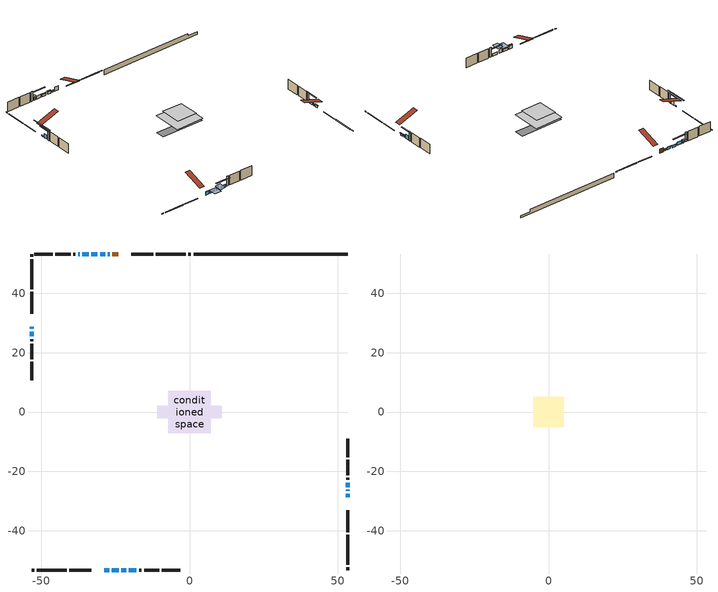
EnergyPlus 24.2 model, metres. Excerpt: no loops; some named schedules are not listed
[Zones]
conditioned space
 floor adiabatic (AdiabaticFloorConstruction): -7.17,-7.17 -7.17,7.17 7.17,7.17 7.17,-7.17 z3.24
 floor foundation (Slab1 construction): -10.79,-2.16 -10.79,2.16 10.79,2.16 10.79,-2.16 z-1.55
 wall outside (RimJoist1 construction): 0.5,53.24 -0.4,53.24 / -53.24,-53.24 -52.35,-53.24 / -53.24,53.24 -53.24,52.35 / 53.24,-53.24 53.24,-52.35 z0.8:1.1
 wall outside (RimJoist2 construction): -1.33,53.24 -11.31,53.24 / -51.42,-53.24 -41.43,-53.24 / -53.24,51.42 -53.24,41.43 / 53.24,-51.42 53.24,-41.43 z0.8:1.1
 wall outside (RimJoist3 construction): -12.24,53.24 -19.59,53.24 / -40.51,-53.24 -33.15,-53.24 / -53.24,40.51 -53.24,33.15 / 53.24,-40.51 53.24,-33.15 z0.8:1.1
 wall outside (AdiabaticWallConstruction 1): -24.05,53.24 -26,53.24 z0.8:2.83
 wall outside (AdiabaticWallConstruction): -26.92,53.24 -27.48,53.24 / -28.41,53.24 -30.09,53.24 / 53.24,-26.54 53.24,-26.28 / -37.04,53.24 -37.5,53.24 z0.8:2.02; 53.24,-28.69 53.24,-27.47 / -31.02,53.24 -33.05,53.24 z0.8:1.72; -28.69,-53.24 -27.06,-53.24 z0.8:2.3; -26.14,-53.24 -23.85,-53.24 z0.8:1.84; -22.92,-53.24 -21.4,-53.24 / 53.24,-25.36 53.24,-23.83 / -53.24,27.05 -53.24,25.53 z0.8:2.78; -53.24,28.69 -53.24,27.98 z0.8:1.36; -33.98,53.24 -36.11,53.24 z0.8:2.4; -20.47,-53.24 -17.93,-53.24 z0.8:2.07
 wall outside (Wall1 construction): -38.43,53.24 -39.16,53.24 / -17,-53.24 -16.26,-53.24 / -53.24,24.6 -53.24,23.86 / 53.24,-22.9 53.24,-22.16 z0.8:5.68
 wall outside (Wall2 construction): -40.09,53.24 -45.22,53.24 / -15.33,-53.24 -10.2,-53.24 / -53.24,22.93 -53.24,17.8 / 53.24,-21.24 53.24,-16.11 z0.8:5.68
 wall outside (Wall3 construction): -46.15,53.24 -52.31,53.24 / -9.27,-53.24 -3.11,-53.24 / -53.24,16.87 -53.24,10.71 / 53.24,-15.18 53.24,-9.01 z0.8:5.68
 wall foundation (FoundationWall1 construction): 1.43,53.24,-1.55 1.43,53.24,0.8 48.06,53.24,0.8 48.06,53.24,-0.32 53.24,53.24,-0.32 53.24,53.24,-1.55
 window (WindowConstruction 9): -26.93,53.24 -27.48,53.24 z0.8:2.02
 window (WindowConstruction 5): 53.24,-28.69 53.24,-27.47 z0.8:1.71
 window (WindowConstruction 6): -28.41,53.24 -30.09,53.24 z0.8:2.02
 window (WindowConstruction 7): -31.02,53.24 -33.05,53.24 z0.8:1.71
 window (WindowConstruction 8): -28.69,-53.24 -27.06,-53.24 z0.8:2.3
 window (WindowConstruction 11): -26.14,-53.24 -23.85,-53.24 z0.8:1.84
 window (WindowConstruction 12): -22.92,-53.24 -21.4,-53.24 z0.8:2.78
 window (WindowConstruction 13): -53.24,28.69 -53.24,27.98 z0.8:1.36
 window (WindowConstruction 10): 53.24,-26.54 53.24,-26.29 z0.8:2.02
 window (WindowConstruction): 53.24,-25.36 53.24,-23.83 z0.8:2.78
 window (WindowConstruction 1): -33.98,53.24 -36.11,53.24 z0.8:2.4
 window (WindowConstruction 2): -37.04,53.24 -37.5,53.24 z0.8:2.02
 window (WindowConstruction 3): -20.47,-53.24 -17.93,-53.24 z0.8:2.07
 window (WindowConstruction 4): -53.24,27.05 -53.24,25.53 z0.8:2.78
 door (Door): -24.05,53.24 -26,53.24 z0.8:2.83
 ceiling adiabatic (AdiabaticFloorConstruction): 7.17,-7.17 7.17,7.17 -7.17,7.17 -7.17,-7.17 z3.24
attic - vented
 floor to conditioned space (Floor1 construction Reversed): -5.07,-5.07 -5.07,5.07 5.07,5.07 5.07,-5.07 z5.68
 roof outside (Roof1 construction): -23.13,53.24,5.68 -23.13,43.37,8.97 -20.52,43.37,8.97 -20.52,53.24,5.68; -29.62,-53.24,5.68 -29.62,-43.37,8.97 -32.22,-43.37,8.97 -32.22,-53.24,5.68; -53.24,29.62,5.68 -43.37,29.62,8.97 -43.37,32.22,8.97 -53.24,32.22,5.68; 53.24,-29.62,5.68 43.37,-29.62,8.97 43.37,-32.22,8.97 53.24,-32.22,5.68
shading: 53.24,-27.27 53.24,-28.89 53.65,-28.89 53.65,-27.27 z1.92; -30.29,53.24 -28.21,53.24 -28.21,53.65 -30.29,53.65 z2.22; -33.25,53.24 -30.82,53.24 -30.82,53.65 -33.25,53.65 z1.92; -26.86,-53.24 -28.89,-53.24 -28.89,-53.65 -26.86,-53.65 z2.5; -23.24,-53.24 -26.75,-53.24 -26.75,-56.9 -23.24,-56.9 z2.45; -20.79,-53.24 -23.53,-53.24 -23.53,-56.9 -20.79,-56.9 z3.39; -53.24,22.89 -53.24,33.78 -53.65,33.78 -53.65,22.89 z6.45; 53.24,-21.23 53.24,-27.96 53.65,-27.96 53.65,-21.23 z5.38; -38.71,53.24 -31.38,53.24 -31.38,53.65 -38.71,53.65 z5; -38.11,53.24 -36.43,53.24 -36.43,54.15 -38.11,54.15 z2.63; -15.33,-53.24 -23.07,-53.24 -23.07,-53.65 -15.33,-53.65 z4.67; -53.24,22.93 -53.24,29.65 -53.65,29.65 -53.65,22.93 z5.38
[Building]
Building 1: Terrain=Suburbs
[Site:Location]
Erieau AUT_ON: Latitude {deg}=42.25; Longitude {deg}=-81.9; Time Zone {hr}=-5; Elevation {m}=178; Keep Site Location Information=Yes
[Site:GroundTemperature:Shallow]
5.2292, 3.30147, 3.1471, 4.0619, 7.73432, 11.3896, 14.5586, 16.5661, 16.7366, 15.1039, 12.0157, 8.47254
[Site:WaterMainsTemperature]
Calculation Method=Schedule; Temperature Schedule=mains temperature schedule
[Material] Roughness=Rough; Thermal Absorptance=0.9
Name | Thickness {m} | Conductivity {W/m-K} | Density {kg/m3} | Specific Heat {J/kg-K} | Solar Absorptance | Visible Absorptance
asphalt or fiberglass shingles | 0.00635 | 0.162714 | 1121.4 | 1465.45 | 0.4 | 0.4
ceiling loosefill ins | 0.254 | 0.0480833 | 16.02 | 1046.75 | 0.7 | 0.7
ceiling stud and cavity | 0.1397 | 0.250273 | 65.682 | 1177.47 | 0.7 | 0.7
concrete 4.0 in. | 0.1016 | 1.803125 | 2242.8 | 837.4 | 0.7 | 0.7
concrete 8.0 in. | 0.2032 | 1.803125 | 2242.8 | 837.4 | 0.7 | 0.7
door material | 0.04445 | 0.053851 | 512.64 | 1214.23 | 0.7 | 0.7
exterior vertical ins | 0.0113414 | 0.029427 | 32.04 | 1214.23 | 0.7 | 0.7
floor covering | 0.0127 | 0.0433444 | 54.468 | 1339.84 | 0.6 | 0.6
floor rigid ins; wall rigid ins | 0.512978 | 0.029427 | 32.04 | 1214.23 | 0.7 | 0.7
floor stud and cavity | 0.1397 | 1.75129 | 37.0049 | 1207.88 | 0.7 | 0.7
furniture material conditioned space 1 | 0.1524 | 0.115458 | 640.8 | 1214.23 | 0.6 | 0.6
gypsum board | 0.0127 | 0.160291 | 801 | 837.4 | 0.6 | 0.6
gypsum board 1 | 0.0127 | 0.160291 | 801 | 837.4 | 0.7 | 0.7
osb sheathing 0.5 in. | 0.0127 | 0.115458 | 512.64 | 1214.23 | 0.7 | 0.7
osb sheathing 0.75 in. | 0.01905 | 0.115458 | 512.64 | 1214.23 | 0.7 | 0.7
osb sheathing 2.0 in. | 0.0508 | 0.115458 | 512.64 | 1214.23 | 0.7 | 0.7
rim joist rigid ins | 0.051816 | 0.029427 | 32.04 | 1214.23 | 0.7 | 0.7
rim joist stud and cavity | 0.0508 | 0.031373 | 125.044 | 1163.47 | 0.6 | 0.6
rim joist stud and cavity 1 | 0.0508 | 0.0451784 | 125.044 | 1163.47 | 0.6 | 0.6
rim joist stud and cavity 2 | 0.0508 | 0.275866 | 125.044 | 1163.47 | 0.6 | 0.6
wall stud and cavity | 0.1397 | 0.120393 | 139.0536 | 1170.24 | 0.7 | 0.7
wall stud and cavity 1 | 0.1397 | 0.0814562 | 139.0536 | 1170.24 | 0.7 | 0.7
wall stud and cavity 2 | 0.1397 | 0.0930111 | 139.0536 | 1170.24 | 0.7 | 0.7
wall stud and cavity 3 | 0.0889 | 0.380278 | 52.3479 | 1209.89 | 0.7 | 0.7
wall stud and cavity 4 | 0.0889 | 0.391764 | 83.0341 | 1211.67 | 0.7 | 0.7
wood siding | 0.0254 | 0.102417 | 544.68 | 1172.36 | 0.4 | 0.4
wood siding 1; wood siding 2; wood siding 3 | 0.0254 | 0.102417 | 544.68 | 1172.36 | 0.7 | 0.7
[WindowMaterial:SimpleGlazingSystem]
Name | U-Factor {W/m2-K} | Solar Heat Gain Coefficient
WindowMaterial | 2.40577 | 0.54
WindowMaterial 1 | 2.308107 | 0.61
WindowMaterial 10 | 2.35523 | 0.55
WindowMaterial 11 | 7.70959 | 0.67
WindowMaterial 2 | 2.396116 | 0.44
WindowMaterial 3 | 2.33877 | 0.57
WindowMaterial 4 | 2.79301 | 0.51
WindowMaterial 5 | 2.32912 | 0.58
WindowMaterial 6 | 2.36943 | 0.53
WindowMaterial 7 | 2.3206 | 0.59
WindowMaterial 8 | 2.76178 | 0.61
WindowMaterial 9 | 2.74134 | 0.56
[Construction]
AdiabaticFloorConstruction: floor stud and cavity, floor rigid ins, osb sheathing 0.75 in., floor covering
AdiabaticWallConstruction: wood siding 2, wall rigid ins, wall stud and cavity 3, gypsum board
AdiabaticWallConstruction 1: wood siding 3, wall rigid ins, wall stud and cavity 3, gypsum board
Door: door material
Floor1 construction Reversed: gypsum board, ceiling stud and cavity, ceiling loosefill ins
FoundationWall1 construction: concrete 8.0 in., gypsum board 1
furniture construction conditioned space 1: furniture material conditioned space 1
PartitionWallConstruction: gypsum board, wall stud and cavity 4, gypsum board
RimJoist1 construction: wood siding 1, osb sheathing 2.0 in., rim joist stud and cavity
RimJoist2 construction: wood siding 1, osb sheathing 2.0 in., rim joist stud and cavity 1
RimJoist3 construction: wood siding 1, rim joist rigid ins, osb sheathing 2.0 in., rim joist stud and cavity 2
Roof1 construction: asphalt or fiberglass shingles
Slab1 construction: concrete 4.0 in.
Wall1 construction: wood siding, osb sheathing 0.5 in., wall stud and cavity, gypsum board
Wall2 construction: wood siding, osb sheathing 0.5 in., wall stud and cavity 1, gypsum board
Wall3 construction: wood siding, osb sheathing 0.5 in., wall stud and cavity 2, gypsum board
WindowConstruction; WindowConstruction 12; WindowConstruction 4: WindowMaterial
WindowConstruction 1: WindowMaterial 1
WindowConstruction 10: WindowMaterial 9
WindowConstruction 11: WindowMaterial 10
WindowConstruction 13: WindowMaterial 11
WindowConstruction 2: WindowMaterial 2
WindowConstruction 3: WindowMaterial 3
WindowConstruction 5: WindowMaterial 4
WindowConstruction 6: WindowMaterial 5
WindowConstruction 7: WindowMaterial 6
WindowConstruction 8: WindowMaterial 7
WindowConstruction 9: WindowMaterial 8
[Zone] Multiplier=1; Part of Total Floor Area=Yes
Name | Volume {m3}
attic - vented | 54.8856
conditioned space | 721.7
[Space]
Name | Zone | Volume {m3}
attic - vented 1 | attic - vented | 54.8856
conditioned space 1 | conditioned space | 721.7
[ZoneInfiltration:EffectiveLeakageArea]
infil attic - vented 1: Zone or Space=attic - vented 1; Schedule=Always On Discrete; Effective Air Leakage Area {cm2}=4931.52; Stack Coefficient=0.00022884; Wind Coefficient=1.02208e-05
[ZoneMixing]
whole house fan mix: Zone or Space=attic - vented; Schedule=Always On Continuous; Design Flow Rate Calculation Method=Flow/Zone; Design Flow Rate {m3/s}=0; Source Zone or Space=conditioned space
[SurfaceProperty:ExposedFoundationPerimeter]
Slab1: Exposed Perimeter Calculation Method=TotalExposedPerimeter; Total Exposed Perimeter {m}=51.815
[InternalMass] Zone or ZoneList=conditioned space; Space or SpaceList=conditioned space 1
Name | Construction | Surface Area {m2}
furniture mass conditioned space 1 | furniture construction conditioned space 1 | 119.56
partition wall mass | PartitionWallConstruction | 298.9
[Lights]
interior lighting: Zone or ZoneList or Space or SpaceList=conditioned space 1; Schedule=interior lighting schedule; Design Level Calculation Method=LightingLevel; Lighting Level {W}=343.2; Return Air Fraction=0; Fraction Radiant=0.6; Fraction Visible=0.2; Fraction Replaceable=1
[People]
occupants: Zone or ZoneList or Space or SpaceList=conditioned space 1; Number of People Schedule=occupants schedule; Number of People Calculation Method=People; Number of People=3; Fraction Radiant=0.314171; Sensible Heat Fraction=0.56303; Activity Level Schedule=occupants activity schedule; Carbon Dioxide Generation Rate {m3/s-W}=0; Enable ASHRAE 55 Comfort Warnings=No; Mean Radiant Temperature Calculation Type=EnclosureAveraged
[ElectricEquipment] Zone or ZoneList or Space or SpaceList=conditioned space 1; Design Level Calculation Method=EquipmentLevel
Name | Schedule | Design Level {W} | Fraction Latent | Fraction Radiant | Fraction Lost
clothes dryer | clothes dryer schedule | 140.772 | 0.015 | 0.081 | 0.85
clothes washer | clothes washer schedule | 32.1985 | 0.03 | 0.162 | 0.7
cooking range | cooking range schedule | 215.147 | 0.08 | 0.432 | 0.2
dishwasher | dishwasher schedule | 66.8632 | 0.3 | 0.18 | 0.4
fridge | fridge schedule | 72.9452 | 0 | 0.6 | 0
mech vent bath fan 0 | mech vent bath fan 0 schedule | 50.2 | 0 | 0 | 1
mech vent house fan | mech vent house fan schedule | 0 | 0 | 0 | 1
mech vent house fan cfis | mech vent house fan cfis schedule | 0 | 0 | 0 | 0
mech vent range fan 0 | mech vent range fan 0 schedule | 57 | 0 | 0 | 1
misc plug loads | misc plug loads schedule | 494.7 | 0.045 | 0.513 | 0.1
whole house fan | Always On Discrete | 0 | 0 | 0 | 1
[OtherEquipment] Zone or ZoneList or Space or SpaceList=conditioned space 1; Design Level Calculation Method=EquipmentLevel
Name | Fuel Type | Schedule | Design Level {W} | Fraction Latent | Fraction Radiant | Fraction Lost
clothes dryer 1 | Electricity | clothes dryer schedule | 0 | 0.015 | 0.081 | 0.85
cooking range 1 | Electricity | cooking range schedule | 0 | 0.08 | 0.432 | 0.2
general water use latent | None | general water use schedule | 62.594 | 1 | 0 | 0
general water use sensible | None | general water use schedule | -61.6891 | 0 | 0.6 | 0
mech vent house fan latent load | None | Always On Discrete | 0 | 1 | 0 | 0
mech vent house fan sensible load | None | Always On Discrete | 0 | 0 | 0 | 0
water heater energy adjustment1 | NaturalGas | Always On Discrete | 0.01 | 0 | 0 | 1
[ZoneInfiltration:DesignFlowRate] Zone or ZoneList or Space or SpaceList=conditioned space 1; Schedule=Always On Discrete; Design Flow Rate Calculation Method=Flow/Zone; Design Flow Rate {m3/s}=0
infil flow; natural vent flow; whole house fan flow
[Foundation:Kiva]
Foundation Kiva 1: Initial Indoor Air Temperature {C}=18; Wall Height Above Grade {m}=0.800009; Wall Depth Below Slab {m}=0.2032; Custom Block Material Name 1=exterior vertical ins; Custom Block Depth 1 {m}=2.350008; Custom Block X Position 1 {m}=0.2159; Custom Block Z Position 1 {m}=0
[Foundation:Kiva:Settings]
Soil Conductivity {W/m-K}=0.849921; Soil Density {kg/m3}=1842.3; Soil Specific Heat {J/kg-K}=418.7; Ground Solar Absorptivity=0.9; Ground Thermal Absorptivity=0.9; Ground Surface Roughness {m}=0.03; Far-Field Width {m}=40; Deep-Ground Boundary Condition=ZeroFlux; Deep-Ground Depth {m}=40; Minimum Cell Dimension {m}=0.2; Maximum Cell Growth Coefficient=3; Simulation Timestep=Timestep
[Exterior:Lights]
exterior lighting: Schedule=exterior lighting schedule; Design Level {W}=75.6
[Schedule:Constant]
Name | Hourly Value
Always On Continuous; mech vent house fan schedule; mech vent house fan cfis schedule; Always On Discrete | 1
occupants activity schedule | 117.228
fridge schedule | 0
[Schedule:Week:Daily]
interior lighting schedule Week Rule - Jan1-Jan27: interior lighting schedule day, interior lighting schedule day, interior lighting schedule day, interior lighting schedule day, interior lighting schedule day, interior lighting schedule day, interior lighting schedule day, interior lighting schedule default day, interior lighting schedule default day, interior lighting schedule default day, interior lighting schedule default day, interior lighting schedule default day
interior lighting schedule Week Rule - Jan28-Feb3: interior lighting schedule day, interior lighting schedule day, interior lighting schedule day, interior lighting schedule day, interior lighting schedule day 1, interior lighting schedule day 1, interior lighting schedule day 1, interior lighting schedule default day, interior lighting schedule default day, interior lighting schedule default day, interior lighting schedule default day, interior lighting schedule default day
interior lighting schedule Week Rule - Feb4-Feb24: interior lighting schedule day 1, interior lighting schedule day 1, interior lighting schedule day 1, interior lighting schedule day 1, interior lighting schedule day 1, interior lighting schedule day 1, interior lighting schedule day 1, interior lighting schedule default day, interior lighting schedule default day, interior lighting schedule default day, interior lighting schedule default day, interior lighting schedule default day
interior lighting schedule Week Rule - Feb25-Mar3: interior lighting schedule day 1, interior lighting schedule day 1, interior lighting schedule day 1, interior lighting schedule day 1, interior lighting schedule day 2, interior lighting schedule day 2, interior lighting schedule day 2, interior lighting schedule default day, interior lighting schedule default day, interior lighting schedule default day, interior lighting schedule default day, interior lighting schedule default day
interior lighting schedule Week Rule - Mar4-Mar31: interior lighting schedule day 2, interior lighting schedule day 2, interior lighting schedule day 2, interior lighting schedule day 2, interior lighting schedule day 2, interior lighting schedule day 2, interior lighting schedule day 2, interior lighting schedule default day, interior lighting schedule default day, interior lighting schedule default day, interior lighting schedule default day, interior lighting schedule default day
interior lighting schedule Week Rule - Apr1-Apr28: interior lighting schedule day 3, interior lighting schedule day 3, interior lighting schedule day 3, interior lighting schedule day 3, interior lighting schedule day 3, interior lighting schedule day 3, interior lighting schedule day 3, interior lighting schedule default day, interior lighting schedule default day, interior lighting schedule default day, interior lighting schedule default day, interior lighting schedule default day
interior lighting schedule Week Rule - Apr29-May5: interior lighting schedule day 3, interior lighting schedule day 3, interior lighting schedule day 4, interior lighting schedule day 4, interior lighting schedule day 4, interior lighting schedule day 4, interior lighting schedule day 4, interior lighting schedule default day, interior lighting schedule default day, interior lighting schedule default day, interior lighting schedule default day, interior lighting schedule default day
interior lighting schedule Week Rule - May6-May26: interior lighting schedule day 4, interior lighting schedule day 4, interior lighting schedule day 4, interior lighting schedule day 4, interior lighting schedule day 4, interior lighting schedule day 4, interior lighting schedule day 4, interior lighting schedule default day, interior lighting schedule default day, interior lighting schedule default day, interior lighting schedule default day, interior lighting schedule default day
interior lighting schedule Week Rule - May27-Jun2: interior lighting schedule day 4, interior lighting schedule day 4, interior lighting schedule day 4, interior lighting schedule day 4, interior lighting schedule day 4, interior lighting schedule day 5, interior lighting schedule day 5, interior lighting schedule default day, interior lighting schedule default day, interior lighting schedule default day, interior lighting schedule default day, interior lighting schedule default day
interior lighting schedule Week Rule - Jun3-Jun30: interior lighting schedule day 5, interior lighting schedule day 5, interior lighting schedule day 5, interior lighting schedule day 5, interior lighting schedule day 5, interior lighting schedule day 5, interior lighting schedule day 5, interior lighting schedule default day, interior lighting schedule default day, interior lighting schedule default day, interior lighting schedule default day, interior lighting schedule default day
interior lighting schedule Week Rule - Jul1-Jul28: interior lighting schedule day 6, interior lighting schedule day 6, interior lighting schedule day 6, interior lighting schedule day 6, interior lighting schedule day 6, interior lighting schedule day 6, interior lighting schedule day 6, interior lighting schedule default day, interior lighting schedule default day, interior lighting schedule default day, interior lighting schedule default day, interior lighting schedule default day
interior lighting schedule Week Rule - Jul29-Aug4: interior lighting schedule day 6, interior lighting schedule day 6, interior lighting schedule day 6, interior lighting schedule day 7, interior lighting schedule day 7, interior lighting schedule day 7, interior lighting schedule day 7, interior lighting schedule default day, interior lighting schedule default day, interior lighting schedule default day, interior lighting schedule default day, interior lighting schedule default day
interior lighting schedule Week Rule - Aug5-Aug25: interior lighting schedule day 7, interior lighting schedule day 7, interior lighting schedule day 7, interior lighting schedule day 7, interior lighting schedule day 7, interior lighting schedule day 7, interior lighting schedule day 7, interior lighting schedule default day, interior lighting schedule default day, interior lighting schedule default day, interior lighting schedule default day, interior lighting schedule default day
interior lighting schedule Week Rule - Aug26-Sep1: interior lighting schedule day 7, interior lighting schedule day 7, interior lighting schedule day 7, interior lighting schedule day 7, interior lighting schedule day 7, interior lighting schedule day 7, interior lighting schedule day 8, interior lighting schedule default day, interior lighting schedule default day, interior lighting schedule default day, interior lighting schedule default day, interior lighting schedule default day
interior lighting schedule Week Rule - Sep2-Sep29: interior lighting schedule day 8, interior lighting schedule day 8, interior lighting schedule day 8, interior lighting schedule day 8, interior lighting schedule day 8, interior lighting schedule day 8, interior lighting schedule day 8, interior lighting schedule default day, interior lighting schedule default day, interior lighting schedule default day, interior lighting schedule default day, interior lighting schedule default day
interior lighting schedule Week Rule - Sep30-Oct6: interior lighting schedule day 8, interior lighting schedule day 9, interior lighting schedule day 9, interior lighting schedule day 9, interior lighting schedule day 9, interior lighting schedule day 9, interior lighting schedule day 9, interior lighting schedule default day, interior lighting schedule default day, interior lighting schedule default day, interior lighting schedule default day, interior lighting schedule default day
interior lighting schedule Week Rule - Oct7-Oct27: interior lighting schedule day 9, interior lighting schedule day 9, interior lighting schedule day 9, interior lighting schedule day 9, interior lighting schedule day 9, interior lighting schedule day 9, interior lighting schedule day 9, interior lighting schedule default day, interior lighting schedule default day, interior lighting schedule default day, interior lighting schedule default day, interior lighting schedule default day
interior lighting schedule Week Rule - Oct28-Nov3: interior lighting schedule day 9, interior lighting schedule day 9, interior lighting schedule day 9, interior lighting schedule day 9, interior lighting schedule day 10, interior lighting schedule day 10, interior lighting schedule day 10, interior lighting schedule default day, interior lighting schedule default day, interior lighting schedule default day, interior lighting schedule default day, interior lighting schedule default day
interior lighting schedule Week Rule - Nov4-Nov24: interior lighting schedule day 10, interior lighting schedule day 10, interior lighting schedule day 10, interior lighting schedule day 10, interior lighting schedule day 10, interior lighting schedule day 10, interior lighting schedule day 10, interior lighting schedule default day, interior lighting schedule default day, interior lighting schedule default day, interior lighting schedule default day, interior lighting schedule default day
interior lighting schedule Week Rule - Nov25-Dec1: interior lighting schedule day 10, interior lighting schedule day 10, interior lighting schedule day 10, interior lighting schedule day 10, interior lighting schedule day 10, interior lighting schedule day 10, interior lighting schedule day 11, interior lighting schedule default day, interior lighting schedule default day, interior lighting schedule default day, interior lighting schedule default day, interior lighting schedule default day
interior lighting schedule Week Rule - Dec2-Dec31: interior lighting schedule day 11, interior lighting schedule day 11, interior lighting schedule day 11, interior lighting schedule day 11, interior lighting schedule day 11, interior lighting schedule day 11, interior lighting schedule day 11, interior lighting schedule default day, interior lighting schedule default day, interior lighting schedule default day, interior lighting schedule default day, interior lighting schedule default day
occupants schedule Week Rule - Jan1-Dec31: occupants schedule day, occupants schedule day, occupants schedule day, occupants schedule day, occupants schedule day, occupants schedule day, occupants schedule day, occupants schedule default day, occupants schedule default day, occupants schedule default day, occupants schedule default day, occupants schedule default day
clothes dryer schedule Week Rule - Jan1-Dec31: clothes dryer schedule day, clothes dryer schedule day, clothes dryer schedule day, clothes dryer schedule day, clothes dryer schedule day, clothes dryer schedule day, clothes dryer schedule day, clothes dryer schedule default day, clothes dryer schedule default day, clothes dryer schedule default day, clothes dryer schedule default day, clothes dryer schedule default day
clothes washer schedule Week Rule - Jan1-Dec31: clothes washer schedule day, clothes washer schedule day, clothes washer schedule day, clothes washer schedule day, clothes washer schedule day, clothes washer schedule day, clothes washer schedule day, clothes washer schedule default day, clothes washer schedule default day, clothes washer schedule default day, clothes washer schedule default day, clothes washer schedule default day
cooking range schedule Week Rule - Jan1-Dec31: cooking range schedule day, cooking range schedule day, cooking range schedule day, cooking range schedule day, cooking range schedule day, cooking range schedule day, cooking range schedule day, cooking range schedule default day, cooking range schedule default day, cooking range schedule default day, cooking range schedule default day, cooking range schedule default day
dishwasher schedule Week Rule - Jan1-Dec31: dishwasher schedule day, dishwasher schedule day, dishwasher schedule day, dishwasher schedule day, dishwasher schedule day, dishwasher schedule day, dishwasher schedule day, dishwasher schedule default day, dishwasher schedule default day, dishwasher schedule default day, dishwasher schedule default day, dishwasher schedule default day
mech vent bath fan 0 schedule Week Rule - Jan1-Dec31: mech vent bath fan 0 schedule day, mech vent bath fan 0 schedule day, mech vent bath fan 0 schedule day, mech vent bath fan 0 schedule day, mech vent bath fan 0 schedule day, mech vent bath fan 0 schedule day, mech vent bath fan 0 schedule day, mech vent bath fan 0 schedule default day, mech vent bath fan 0 schedule default day, mech vent bath fan 0 schedule default day, mech vent bath fan 0 schedule default day, mech vent bath fan 0 schedule default day
mech vent range fan 0 schedule Week Rule - Jan1-Dec31: mech vent range fan 0 schedule day, mech vent range fan 0 schedule day, mech vent range fan 0 schedule day, mech vent range fan 0 schedule day, mech vent range fan 0 schedule day, mech vent range fan 0 schedule day, mech vent range fan 0 schedule day, mech vent range fan 0 schedule default day, mech vent range fan 0 schedule default day, mech vent range fan 0 schedule default day, mech vent range fan 0 schedule default day, mech vent range fan 0 schedule default day
misc plug loads schedule Week Rule - Jan1-Dec31: misc plug loads schedule day, misc plug loads schedule day, misc plug loads schedule day, misc plug loads schedule day, misc plug loads schedule day, misc plug loads schedule day, misc plug loads schedule day, misc plug loads schedule default day, misc plug loads schedule default day, misc plug loads schedule default day, misc plug loads schedule default day, misc plug loads schedule default day
general water use schedule Week Rule - Jan1-Dec31: general water use schedule day, general water use schedule day, general water use schedule day, general water use schedule day, general water use schedule day, general water use schedule day, general water use schedule day, general water use schedule default day, general water use schedule default day, general water use schedule default day, general water use schedule default day, general water use schedule default day
exterior lighting schedule Week Rule - Jan1-Jan27: exterior lighting schedule day, exterior lighting schedule day, exterior lighting schedule day, exterior lighting schedule day, exterior lighting schedule day, exterior lighting schedule day, exterior lighting schedule day, exterior lighting schedule default day, exterior lighting schedule default day, exterior lighting schedule default day, exterior lighting schedule default day, exterior lighting schedule default day
exterior lighting schedule Week Rule - Jan28-Feb3: exterior lighting schedule day, exterior lighting schedule day, exterior lighting schedule day, exterior lighting schedule day, exterior lighting schedule day 1, exterior lighting schedule day 1, exterior lighting schedule day 1, exterior lighting schedule default day, exterior lighting schedule default day, exterior lighting schedule default day, exterior lighting schedule default day, exterior lighting schedule default day
exterior lighting schedule Week Rule - Feb4-Feb24: exterior lighting schedule day 1, exterior lighting schedule day 1, exterior lighting schedule day 1, exterior lighting schedule day 1, exterior lighting schedule day 1, exterior lighting schedule day 1, exterior lighting schedule day 1, exterior lighting schedule default day, exterior lighting schedule default day, exterior lighting schedule default day, exterior lighting schedule default day, exterior lighting schedule default day
exterior lighting schedule Week Rule - Feb25-Mar3: exterior lighting schedule day 1, exterior lighting schedule day 1, exterior lighting schedule day 1, exterior lighting schedule day 1, exterior lighting schedule day 2, exterior lighting schedule day 2, exterior lighting schedule day 2, exterior lighting schedule default day, exterior lighting schedule default day, exterior lighting schedule default day, exterior lighting schedule default day, exterior lighting schedule default day
exterior lighting schedule Week Rule - Mar4-Mar31: exterior lighting schedule day 2, exterior lighting schedule day 2, exterior lighting schedule day 2, exterior lighting schedule day 2, exterior lighting schedule day 2, exterior lighting schedule day 2, exterior lighting schedule day 2, exterior lighting schedule default day, exterior lighting schedule default day, exterior lighting schedule default day, exterior lighting schedule default day, exterior lighting schedule default day
exterior lighting schedule Week Rule - Apr1-Apr28: exterior lighting schedule day 3, exterior lighting schedule day 3, exterior lighting schedule day 3, exterior lighting schedule day 3, exterior lighting schedule day 3, exterior lighting schedule day 3, exterior lighting schedule day 3, exterior lighting schedule default day, exterior lighting schedule default day, exterior lighting schedule default day, exterior lighting schedule default day, exterior lighting schedule default day
exterior lighting schedule Week Rule - Apr29-May5: exterior lighting schedule day 3, exterior lighting schedule day 3, exterior lighting schedule day 4, exterior lighting schedule day 4, exterior lighting schedule day 4, exterior lighting schedule day 4, exterior lighting schedule day 4, exterior lighting schedule default day, exterior lighting schedule default day, exterior lighting schedule default day, exterior lighting schedule default day, exterior lighting schedule default day
exterior lighting schedule Week Rule - May6-May26: exterior lighting schedule day 4, exterior lighting schedule day 4, exterior lighting schedule day 4, exterior lighting schedule day 4, exterior lighting schedule day 4, exterior lighting schedule day 4, exterior lighting schedule day 4, exterior lighting schedule default day, exterior lighting schedule default day, exterior lighting schedule default day, exterior lighting schedule default day, exterior lighting schedule default day
exterior lighting schedule Week Rule - May27-Jun2: exterior lighting schedule day 4, exterior lighting schedule day 4, exterior lighting schedule day 4, exterior lighting schedule day 4, exterior lighting schedule day 4, exterior lighting schedule day 5, exterior lighting schedule day 5, exterior lighting schedule default day, exterior lighting schedule default day, exterior lighting schedule default day, exterior lighting schedule default day, exterior lighting schedule default day
exterior lighting schedule Week Rule - Jun3-Jun30: exterior lighting schedule day 5, exterior lighting schedule day 5, exterior lighting schedule day 5, exterior lighting schedule day 5, exterior lighting schedule day 5, exterior lighting schedule day 5, exterior lighting schedule day 5, exterior lighting schedule default day, exterior lighting schedule default day, exterior lighting schedule default day, exterior lighting schedule default day, exterior lighting schedule default day
exterior lighting schedule Week Rule - Jul1-Jul28: exterior lighting schedule day 6, exterior lighting schedule day 6, exterior lighting schedule day 6, exterior lighting schedule day 6, exterior lighting schedule day 6, exterior lighting schedule day 6, exterior lighting schedule day 6, exterior lighting schedule default day, exterior lighting schedule default day, exterior lighting schedule default day, exterior lighting schedule default day, exterior lighting schedule default day
exterior lighting schedule Week Rule - Jul29-Aug4: exterior lighting schedule day 6, exterior lighting schedule day 6, exterior lighting schedule day 6, exterior lighting schedule day 7, exterior lighting schedule day 7, exterior lighting schedule day 7, exterior lighting schedule day 7, exterior lighting schedule default day, exterior lighting schedule default day, exterior lighting schedule default day, exterior lighting schedule default day, exterior lighting schedule default day
exterior lighting schedule Week Rule - Aug5-Aug25: exterior lighting schedule day 7, exterior lighting schedule day 7, exterior lighting schedule day 7, exterior lighting schedule day 7, exterior lighting schedule day 7, exterior lighting schedule day 7, exterior lighting schedule day 7, exterior lighting schedule default day, exterior lighting schedule default day, exterior lighting schedule default day, exterior lighting schedule default day, exterior lighting schedule default day
exterior lighting schedule Week Rule - Aug26-Sep1: exterior lighting schedule day 7, exterior lighting schedule day 7, exterior lighting schedule day 7, exterior lighting schedule day 7, exterior lighting schedule day 7, exterior lighting schedule day 7, exterior lighting schedule day 8, exterior lighting schedule default day, exterior lighting schedule default day, exterior lighting schedule default day, exterior lighting schedule default day, exterior lighting schedule default day
exterior lighting schedule Week Rule - Sep2-Sep29: exterior lighting schedule day 8, exterior lighting schedule day 8, exterior lighting schedule day 8, exterior lighting schedule day 8, exterior lighting schedule day 8, exterior lighting schedule day 8, exterior lighting schedule day 8, exterior lighting schedule default day, exterior lighting schedule default day, exterior lighting schedule default day, exterior lighting schedule default day, exterior lighting schedule default day
[Schedule:Year]
interior lighting schedule: interior lighting schedule Week Rule - Jan1-Jan27, 1, 1, 1, 27, interior lighting schedule Week Rule - Jan28-Feb3, 1, 28, 2, 3, interior lighting schedule Week Rule - Feb4-Feb24, 2, 4, 2, 24, interior lighting schedule Week Rule - Feb25-Mar3, 2, 25, 3, 3, interior lighting schedule Week Rule - Mar4-Mar31, 3, 4, 3, 31, interior lighting schedule Week Rule - Apr1-Apr28, 4, 1, 4, 28, interior lighting schedule Week Rule - Apr29-May5, 4, 29, 5, 5, interior lighting schedule Week Rule - May6-May26, 5, 6, 5, 26, interior lighting schedule Week Rule - May27-Jun2, 5, 27, 6, 2, interior lighting schedule Week Rule - Jun3-Jun30, 6, 3, 6, 30, interior lighting schedule Week Rule - Jul1-Jul28, 7, 1, 7, 28, interior lighting schedule Week Rule - Jul29-Aug4, 7, 29, 8, 4, interior lighting schedule Week Rule - Aug5-Aug25, 8, 5, 8, 25, interior lighting schedule Week Rule - Aug26-Sep1, 8, 26, 9, 1, interior lighting schedule Week Rule - Sep2-Sep29, 9, 2, 9, 29, interior lighting schedule Week Rule - Sep30-Oct6, 9, 30, 10, 6, interior lighting schedule Week Rule - Oct7-Oct27, 10, 7, 10, 27, interior lighting schedule Week Rule - Oct28-Nov3, 10, 28, 11, 3, interior lighting schedule Week Rule - Nov4-Nov24, 11, 4, 11, 24, interior lighting schedule Week Rule - Nov25-Dec1, 11, 25, 12, 1, interior lighting schedule Week Rule - Dec2-Dec31, 12, 2, 12, 31
occupants schedule: occupants schedule Week Rule - Jan1-Dec31, 1, 1, 12, 31
clothes dryer schedule: clothes dryer schedule Week Rule - Jan1-Dec31, 1, 1, 12, 31
clothes washer schedule: clothes washer schedule Week Rule - Jan1-Dec31, 1, 1, 12, 31
cooking range schedule: cooking range schedule Week Rule - Jan1-Dec31, 1, 1, 12, 31
dishwasher schedule: dishwasher schedule Week Rule - Jan1-Dec31, 1, 1, 12, 31
mech vent bath fan 0 schedule: mech vent bath fan 0 schedule Week Rule - Jan1-Dec31, 1, 1, 12, 31
mech vent range fan 0 schedule: mech vent range fan 0 schedule Week Rule - Jan1-Dec31, 1, 1, 12, 31
misc plug loads schedule: misc plug loads schedule Week Rule - Jan1-Dec31, 1, 1, 12, 31
general water use schedule: general water use schedule Week Rule - Jan1-Dec31, 1, 1, 12, 31
exterior lighting schedule: exterior lighting schedule Week Rule - Jan1-Jan27, 1, 1, 1, 27, exterior lighting schedule Week Rule - Jan28-Feb3, 1, 28, 2, 3, exterior lighting schedule Week Rule - Feb4-Feb24, 2, 4, 2, 24, exterior lighting schedule Week Rule - Feb25-Mar3, 2, 25, 3, 3, exterior lighting schedule Week Rule - Mar4-Mar31, 3, 4, 3, 31, exterior lighting schedule Week Rule - Apr1-Apr28, 4, 1, 4, 28, exterior lighting schedule Week Rule - Apr29-May5, 4, 29, 5, 5, exterior lighting schedule Week Rule - May6-May26, 5, 6, 5, 26, exterior lighting schedule Week Rule - May27-Jun2, 5, 27, 6, 2, exterior lighting schedule Week Rule - Jun3-Jun30, 6, 3, 6, 30, exterior lighting schedule Week Rule - Jul1-Jul28, 7, 1, 7, 28, exterior lighting schedule Week Rule - Jul29-Aug4, 7, 29, 8, 4, exterior lighting schedule Week Rule - Aug5-Aug25, 8, 5, 8, 25, exterior lighting schedule Week Rule - Aug26-Sep1, 8, 26, 9, 1, exterior lighting schedule Week Rule - Sep2-Sep29, 9, 2, 9, 29, exterior lighting schedule Week Rule - Sep30-Oct6, 9, 30, 10, 6, exterior lighting schedule Week Rule - Oct7-Oct27, 10, 7, 10, 27, exterior lighting schedule Week Rule - Oct28-Nov3, 10, 28, 11, 3, exterior lighting schedule Week Rule - Nov4-Nov24, 11, 4, 11, 24, exterior lighting schedule Week Rule - Nov25-Dec1, 11, 25, 12, 1, exterior lighting schedule Week Rule - Dec2-Dec31, 12, 2, 12, 31
[Schedule:Compact]
mains temperature schedule: Through: 01/01, For: AllDays, Until: 24:00, 8.89333, Through: 01/02, For: AllDays, Until: 24:00, 8.82722, Through: 01/03, For: AllDays, Until: 24:00, 8.76167, Through: 01/04, For: AllDays, Until: 24:00, 8.69778, Through: 01/05, For: AllDays, Until: 24:00, 8.635, Through: 01/06, For: AllDays, Until: 24:00, 8.57333, Through: 01/07, For: AllDays, Until: 24:00, 8.51333, Through: 01/08, For: AllDays, Until: 24:00, 8.455, Through: 01/09, For: AllDays, Until: 24:00, 8.39778, Through: 01/10, For: AllDays, Until: 24:00, 8.34167, Through: 01/11, For: AllDays, Until: 24:00, 8.28722, Through: 01/12, For: AllDays, Until: 24:00, 8.23444, Through: 01/13, For: AllDays, Until: 24:00, 8.18278, Through: 01/14, For: AllDays, Until: 24:00, 8.13222, Through: 01/15, For: AllDays, Until: 24:00, 8.08389, Through: 01/16, For: AllDays, Until: 24:00, 8.03667, Through: 01/17, For: AllDays, Until: 24:00, 7.99111, Through: 01/18, For: AllDays, Until: 24:00, 7.94667, Through: 01/19, For: AllDays, Until: 24:00, 7.90389, Through: 01/20, For: AllDays, Until: 24:00, 7.86278, Through: 01/21, For: AllDays, Until: 24:00, 7.82333, Through: 01/22, For: AllDays, Until: 24:00, 7.78556, Through: 01/23, For: AllDays, Until: 24:00, 7.74889, Through: 01/24, For: AllDays, Until: 24:00, 7.71444, Through: 01/25, For: AllDays, Until: 24:00, 7.68111, Through: 01/26, For: AllDays, Until: 24:00, 7.64944, Through: 01/27, For: AllDays, Until: 24:00, 7.61944, Through: 01/28, For: AllDays, Until: 24:00, 7.59111, Through: 01/29, For: AllDays, Until: 24:00, 7.56444, Through: 01/30, For: AllDays, Until: 24:00, 7.53944, Through: 01/31, For: AllDays, Until: 24:00, 7.51611, Through: 02/01, For: AllDays, Until: 24:00, 7.49444, Through: 02/02, For: AllDays, Until: 24:00, 7.47389, Through: 02/03, For: AllDays, Until: 24:00, 7.45556, Through: 02/04, For: AllDays, Until: 24:00, 7.43889, Through: 02/05, For: AllDays, Until: 24:00, 7.42389, Through: 02/06, For: AllDays, Until: 24:00, 7.41056, Through: 02/07, For: AllDays, Until: 24:00, 7.39889, Through: 02/08, For: AllDays, Until: 24:00, 7.38833, Through: 02/09, For: AllDays, Until: 24:00, 7.38, Through: 02/10, For: AllDays, Until: 24:00, 7.37389, Through: 02/11, For: AllDays, Until: 24:00, 7.36889, Through: 02/12, For: AllDays, Until: 24:00, 7.36556, Through: 02/13, For: AllDays, Until: 24:00, 7.36389, Through: 02/14, For: AllDays, Until: 24:00, 7.36389, Through: 02/15, For: AllDays, Until: 24:00, 7.36611, Through: 02/16, For: AllDays, Until: 24:00, 7.36944, Through: 02/17, For: AllDays, Until: 24:00, 7.375, Through: 02/18, For: AllDays, Until: 24:00, 7.38167, Through: 02/19, For: AllDays, Until: 24:00, 7.39056, Through: 02/20, For: AllDays, Until: 24:00, 7.40056, Through: 02/21, For: AllDays, Until: 24:00, 7.41278, Through: 02/22, For: AllDays, Until: 24:00, 7.42667, Through: 02/23, For: AllDays, Until: 24:00, 7.44222, Through: 02/24, For: AllDays, Until: 24:00, 7.45889, Through: 02/25, For: AllDays, Until: 24:00, 7.47778, Through: 02/26, For: AllDays, Until: 24:00, 7.49833, Through: 02/27, For: AllDays, Until: 24:00, 7.52056, Through: 02/28, For: AllDays, Until: 24:00, 7.54444, Through: 03/01, For: AllDays, Until: 24:00, 7.56944, Through: 03/02, For: AllDays, Until: 24:00, 7.59667, Through: 03/03, For: AllDays, Until: 24:00, 7.62556, Through: 03/04, For: AllDays, Until: 24:00, 7.65556, Through: 03/05, For: AllDays, Until: 24:00, 7.68778, Through: 03/06, For: AllDays, Until: 24:00, 7.72111, Through: 03/07, For: AllDays, Until: 24:00, 7.75611, Through: 03/08, For: AllDays, Until: 24:00, 7.79278, Through: 03/09, For: AllDays, Until: 24:00, 7.83111, Through: 03/10, For: AllDays, Until: 24:00, 7.87111, Through: 03/11, For: AllDays, Until: 24:00, 7.91222, Through: 03/12, For: AllDays, Until: 24:00, 7.95556, Through: 03/13, For: AllDays, Until: 24:00, 8, Through: 03/14, For: AllDays, Until: 24:00, 8.04556, Through: 03/15, For: AllDays, Until: 24:00, 8.09333, Through: 03/16, For: AllDays, Until: 24:00, 8.14222, Through: 03/17, For: AllDays, Until: 24:00, 8.19278, Through: 03/18, For: AllDays, Until: 24:00, 8.24444, Through: 03/19, For: AllDays, Until: 24:00, 8.29778, Through: 03/20, For: AllDays, Until: 24:00, 8.35278, Through: 03/21, For: AllDays, Until: 24:00, 8.40889, Through: 03/22, For: AllDays, Until: 24:00, 8.46611, Through: 03/23, For: AllDays, Until: 24:00, 8.52556, Through: 03/24, For: AllDays, Until: 24:00, 8.58556, Through: 03/25, For: AllDays, Until: 24:00, 8.64722, Through: 03/26, For: AllDays, Until: 24:00, 8.71, Through: 03/27, For: AllDays, Until: 24:00, 8.77444, Through: 03/28, For: AllDays, Until: 24:00, 8.84, Through: 03/29, For: AllDays, Until: 24:00, 8.90667, Through: 03/30, For: AllDays, Until: 24:00, 8.975, Through: 03/31, For: AllDays, Until: 24:00, 9.04389, Through: 04/01, For: AllDays, Until: 24:00, 9.11444, Through: 04/02, For: AllDays, Until: 24:00, 9.18611, Through: 04/03, For: AllDays, Until: 24:00, 9.25889, Through: 04/04, For: AllDays, Until: 24:00, 9.33278, Through: 04/05, For: AllDays, Until: 24:00, 9.40833, Through: 04/06, For: AllDays, Until: 24:00, 9.48444, Through: 04/07, For: AllDays, Until: 24:00, 9.56167, Through: 04/08, For: AllDays, Until: 24:00, 9.64, Through: 04/09, For: AllDays, Until: 24:00, 9.71889, Through: 04/10, For: AllDays, Until: 24:00, 9.79944, Through: 04/11, For: AllDays, Until: 24:00, 9.88056, Through: 04/12, For: AllDays, Until: 24:00, 9.96333, Through: 04/13, For: AllDays, Until: 24:00, 10.0461, Through: 04/14, For: AllDays, Until: 24:00, 10.1306, Through: 04/15, For: AllDays, Until: 24:00, 10.2156, Through: 04/16, For: AllDays, Until: 24:00, 10.3011, Through: 04/17, For: AllDays, Until: 24:00, 10.3878, Through: 04/18, For: AllDays, Until: 24:00, 10.4756, Through: 04/19, For: AllDays, Until: 24:00, 10.5639, Through: 04/20, For: AllDays, Until: 24:00, 10.6528, Through: 04/21, For: AllDays, Until: 24:00, 10.7422, Through: 04/22, For: AllDays, Until: 24:00, 10.8328, Through: 04/23, For: AllDays, Until: 24:00, 10.9239, Through: 04/24, For: AllDays, Until: 24:00, 11.0156, Through: 04/25, For: AllDays, Until: 24:00, 11.1083, Through: 04/26, For: AllDays, Until: 24:00, 11.2011, Through: 04/27, For: AllDays, Until: 24:00, 11.295, Through: 04/28, For: AllDays, Until: 24:00, 11.3889, Through: 04/29, For: AllDays, Until: 24:00, 11.4833, Through: 04/30, For: AllDays, Until: 24:00, 11.5783, Through: 05/01, For: AllDays, Until: 24:00, 11.6739, Through: 05/02, For: AllDays, Until: 24:00, 11.77, Through: 05/03, For: AllDays, Until: 24:00, 11.8661, Through: 05/04, For: AllDays, Until: 24:00, 11.9633, Through: 05/05, For: AllDays, Until: 24:00, 12.06, Through: 05/06, For: AllDays, Until: 24:00, 12.1578, Through: 05/07, For: AllDays, Until: 24:00, 12.255, Through: 05/08, For: AllDays, Until: 24:00, 12.3533, Through: 05/09, For: AllDays, Until: 24:00, 12.4511, Through: 05/10, For: AllDays, Until: 24:00, 12.5494, Through: 05/11, For: AllDays, Until: 24:00, 12.6483, Through: 05/12, For: AllDays, Until: 24:00, 12.7467, Through: 05/13, For: AllDays, Until: 24:00, 12.8456, Through: 05/14, For: AllDays, Until: 24:00, 12.9444, Through: 05/15, For: AllDays, Until: 24:00, 13.0433, Through: 05/16, For: AllDays, Until: 24:00, 13.1422, Through: 05/17, For: AllDays, Until: 24:00, 13.2411, Through: 05/18, For: AllDays, Until: 24:00, 13.34, Through: 05/19, For: AllDays, Until: 24:00, 13.4383, Through: 05/20, For: AllDays, Until: 24:00, 13.5372, Through: 05/21, For: AllDays, Until: 24:00, 13.6356, Through: 05/22, For: AllDays, Until: 24:00, 13.7339, Through: 05/23, For: AllDays, Until: 24:00, 13.8322, Through: 05/24, For: AllDays, Until: 24:00, 13.9306, Through: 05/25, For: AllDays, Until: 24:00, 14.0283, Through: 05/26, For: AllDays, Until: 24:00, 14.1256, Through: 05/27, For: AllDays, Until: 24:00, 14.2228, Through: 05/28, For: AllDays, Until: 24:00, 14.3194, Through: 05/29, For: AllDays, Until: 24:00, 14.4161, Through: 05/30, For: AllDays, Until: 24:00, 14.5122, Through: 05/31, For: AllDays, Until: 24:00, 14.6078, Through: 06/01, For: AllDays, Until: 24:00, 14.7033, Through: 06/02, For: AllDays, Until: 24:00, 14.7978, Through: 06/03, For: AllDays, Until: 24:00, 14.8922, Through: 06/04, For: AllDays, Until: 24:00, 14.9861, Through: 06/05, For: AllDays, Until: 24:00, 15.0789, Through: 06/06, For: AllDays, Until: 24:00, 15.1717, Through: 06/07, For: AllDays, Until: 24:00, 15.2639, Through: 06/08, For: AllDays, Until: 24:00, 15.355, Through: 06/09, For: AllDays, Until: 24:00, 15.4456, Through: 06/10, For: AllDays, Until: 24:00, 15.5356, Through: 06/11, For: AllDays, Until: 24:00, 15.625, Through: 06/12, For: AllDays, Until: 24:00, 15.7139, Through: 06/13, For: AllDays, Until: 24:00, 15.8017, Through: 06/14, For: AllDays, Until: 24:00, 15.8883, Through: 06/15, For: AllDays, Until: 24:00, 15.9744, Through: 06/16, For: AllDays, Until: 24:00, 16.06, Through: 06/17, For: AllDays, Until: 24:00, 16.1444, Through: 06/18, For: AllDays, Until: 24:00, 16.2278, Through: 06/19, For: AllDays, Until: 24:00, 16.3106, Through: 06/20, For: AllDays, Until: 24:00, 16.3922, Through: 06/21, For: AllDays, Until: 24:00, 16.4728, Through: 06/22, For: AllDays, Until: 24:00, 16.5522, Through: 06/23, For: AllDays, Until: 24:00, 16.6311, Through: 06/24, For: AllDays, Until: 24:00, 16.7089, Through: 06/25, For: AllDays, Until: 24:00, 16.7856, Through: 06/26, For: AllDays, Until: 24:00, 16.8606, Through: 06/27, For: AllDays, Until: 24:00, 16.935, Through: 06/28, For: AllDays, Until: 24:00, 17.0083, Through: 06/29, For: AllDays, Until: 24:00, 17.0806, Through: 06/30, For: AllDays, Until: 24:00, 17.1511, Through: 07/01, For: AllDays, Until: 24:00, 17.2211, Through: 07/02, For: AllDays, Until: 24:00, 17.2894, Through: 07/03, For: AllDays, Until: 24:00, 17.3567, Through: 07/04, For: AllDays, Until: 24:00, 17.4228, Through: 07/05, For: AllDays, Until: 24:00, 17.4878, Through: 07/06, For: AllDays, Until: 24:00, 17.5511, Through: 07/07, For: AllDays, Until: 24:00, 17.6133, Through: 07/08, For: AllDays, Until: 24:00, 17.6739, Through: 07/09, For: AllDays, Until: 24:00, 17.7333, Through: 07/10, For: AllDays, Until: 24:00, 17.7911, Through: 07/11, For: AllDays, Until: 24:00, 17.8478, Through: 07/12, For: AllDays, Until: 24:00, 17.9033, Through: 07/13, For: AllDays, Until: 24:00, 17.9572, Through: 07/14, For: AllDays, Until: 24:00, 18.0094, Through: 07/15, For: AllDays, Until: 24:00, 18.0606, Through: 07/16, For: AllDays, Until: 24:00, 18.11, Through: 07/17, For: AllDays, Until: 24:00, 18.1578, Through: 07/18, For: AllDays, Until: 24:00, 18.2044, Through: 07/19, For: AllDays, Until: 24:00, 18.2494, Through: 07/20, For: AllDays, Until: 24:00, 18.2928, Through: 07/21, For: AllDays, Until: 24:00, 18.335, Through: 07/22, For: AllDays, Until: 24:00, 18.3756, Through: 07/23, For: AllDays, Until: 24:00, 18.4139, Through: 07/24, For: AllDays, Until: 24:00, 18.4517, Through: 07/25, For: AllDays, Until: 24:00, 18.4872, Through: 07/26, For: AllDays, Until: 24:00, 18.5211, Through: 07/27, For: AllDays, Until: 24:00, 18.5539, Through: 07/28, For: AllDays, Until: 24:00, 18.5844, Through: 07/29, For: AllDays, Until: 24:00, 18.6139, Through: 07/30, For: AllDays, Until: 24:00, 18.6417, Through: 07/31, For: AllDays, Until: 24:00, 18.6678, Through: 08/01, For: AllDays, Until: 24:00, 18.6917, Through: 08/02, For: AllDays, Until: 24:00, 18.7144, Through: 08/03, For: AllDays, Until: 24:00, 18.7356, Through: 08/04, For: AllDays, Until: 24:00, 18.755, Through: 08/05, For: AllDays, Until: 24:00, 18.7728, Through: 08/06, For: AllDays, Until: 24:00, 18.7889, Through: 08/07, For: AllDays, Until: 24:00, 18.8028, Through: 08/08, For: AllDays, Until: 24:00, 18.8156, Through: 08/09, For: AllDays, Until: 24:00, 18.8267, Through: 08/10, For: AllDays, Until: 24:00, 18.8361, Through: 08/11, For: AllDays, Until: 24:00, 18.8433, Through: 08/12, For: AllDays, Until: 24:00, 18.8494, Through: 08/13, For: AllDays, Until: 24:00, 18.8533, Through: 08/14, For: AllDays, Until: 24:00, 18.8561, Through: 08/15, For: AllDays, Until: 24:00, 18.8567, Through: 08/16, For: AllDays, Until: 24:00, 18.8561, Through: 08/17, For: AllDays, Until: 24:00, 18.8533, Through: 08/18, For: AllDays, Until: 24:00, 18.8489, Through: 08/19, For: AllDays, Until: 24:00, 18.8428, Through: 08/20, For: AllDays, Until: 24:00, 18.835, Through: 08/21, For: AllDays, Until: 24:00, 18.8256, Through: 08/22, For: AllDays, Until: 24:00, 18.8144, Through: 08/23, For: AllDays, Until: 24:00, 18.8017, Through: 08/24, For: AllDays, Until: 24:00, 18.7872, Through: 08/25, For: AllDays, Until: 24:00, 18.7711, Through: 08/26, For: AllDays, Until: 24:00, 18.7533, Through: 08/27, For: AllDays, Until: 24:00, 18.7339, Through: 08/28, For: AllDays, Until: 24:00, 18.7128, Through: 08/29, For: AllDays, Until: 24:00, 18.69, Through: 08/30, For: AllDays, Until: 24:00, 18.6656, Through: 08/31, For: AllDays, Until: 24:00, 18.6394, Through: 09/01, For: AllDays, Until: 24:00, 18.6117, Through: 09/02, For: AllDays, Until: 24:00, 18.5822, Through: 09/03, For: AllDays, Until: 24:00, 18.5511, Through: 09/04, For: AllDays, Until: 24:00, 18.5183, Through: 09/05, For: AllDays, Until: 24:00, 18.4839, Through: 09/06, For: AllDays, Until: 24:00, 18.4483, Through: 09/07, For: AllDays, Until: 24:00, 18.4111, Through: 09/08, For: AllDays, Until: 24:00, 18.3717, Through: 09/09, For: AllDays, Until: 24:00, 18.3311, Through: 09/10, For: AllDays, Until: 24:00, 18.2894, Through: 09/11, For: AllDays, Until: 24:00, 18.2456, Through: 09/12, For: AllDays, Until: 24:00, 18.2006, Through: 09/13, For: AllDays, Until: 24:00, 18.1539, Through: 09/14, For: AllDays, Until: 24:00, 18.1056, Through: 09/15, For: AllDays, Until: 24:00, 18.0561, Through: 09/16, For: AllDays, Until: 24:00, 18.005, Through: 09/17, For: AllDays, Until: 24:00, 17.9528, Through: 09/18, For: AllDays, Until: 24:00, 17.8983, Through: 09/19, For: AllDays, Until: 24:00, 17.8433, Through: 09/20, For: AllDays, Until: 24:00, 17.7867, Through: 09/21, For: AllDays, Until: 24:00, 17.7283, Through: 09/22, For: AllDays, Until: 24:00, 17.6689, Through: 09/23, For: AllDays, Until: 24:00, 17.6078, Through: 09/24, For: AllDays, Until: 24:00, 17.5456, Through: 09/25, For: AllDays, Until: 24:00, 17.4822, Through: 09/26, For: AllDays, Until: 24:00, 17.4172, Through: 09/27, For: AllDays, Until: 24:00, 17.3511, Through: 09/28, For: AllDays, Until: 24:00, 17.2839, Through: 09/29, For: AllDays, Until: 24:00, 17.215, Through: 09/30, For: AllDays, Until: 24:00, 17.1456, Through: 10/01, For: AllDays, Until: 24:00, 17.0744, Through: 10/02, For: AllDays, Until: 24:00, 17.0022, Through: 10/03, For: AllDays, Until: 24:00, 16.9289, Through: 10/04, For: AllDays, Until: 24:00, 16.8544, Through: 10/05, For: AllDays, Until: 24:00, 16.7789, Through: 10/06, For: AllDays, Until: 24:00, 16.7022, Through: 10/07, For: AllDays, Until: 24:00, 16.6244, Through: 10/08, For: AllDays, Until: 24:00, 16.5456, Through: 10/09, For: AllDays, Until: 24:00, 16.4661, Through: 10/10, For: AllDays, Until: 24:00, 16.385, Through: 10/11, For: AllDays, Until: 24:00, 16.3033, Through: 10/12, For: AllDays, Until: 24:00, 16.2206, Through: 10/13, For: AllDays, Until: 24:00, 16.1372, Through: 10/14, For: AllDays, Until: 24:00, 16.0528, Through: 10/15, For: AllDays, Until: 24:00, 15.9672, Through: 10/16, For: AllDays, Until: 24:00, 15.8811, Through: 10/17, For: AllDays, Until: 24:00, 15.7939, Through: 10/18, For: AllDays, Until: 24:00, 15.7061, Through: 10/19, For: AllDays, Until: 24:00, 15.6172, Through: 10/20, For: AllDays, Until: 24:00, 15.5283, Through: 10/21, For: AllDays, Until: 24:00, 15.4383, Through: 10/22, For: AllDays, Until: 24:00, 15.3472, Through: 10/23, For: AllDays, Until: 24:00, 15.2561, Through: 10/24, For: AllDays, Until: 24:00, 15.1639, Through: 10/25, For: AllDays, Until: 24:00, 15.0711, Through: 10/26, For: AllDays, Until: 24:00, 14.9778, Through: 10/27, For: AllDays, Until: 24:00, 14.8839, Through: 10/28, For: AllDays, Until: 24:00, 14.79, Through: 10/29, For: AllDays, Until: 24:00, 14.695, Through: 10/30, For: AllDays, Until: 24:00, 14.6, Through: 10/31, For: AllDays, Until: 24:00, 14.5039, Through: 11/01, For: AllDays, Until: 24:00, 14.4078, Through: 11/02, For: AllDays, Until: 24:00, 14.3111, Through: 11/03, For: AllDays, Until: 24:00, 14.2144, Through: 11/04, For: AllDays, Until: 24:00, 14.1172, Through: 11/05, For: AllDays, Until: 24:00, 14.02, Through: 11/06, For: AllDays, Until: 24:00, 13.9222, Through: 11/07, For: AllDays, Until: 24:00, 13.8239, Through: 11/08, For: AllDays, Until: 24:00, 13.7256, Through: 11/09, For: AllDays, Until: 24:00, 13.6272, Through: 11/10, For: AllDays, Until: 24:00, 13.5289, Through: 11/11, For: AllDays, Until: 24:00, 13.43, Through: 11/12, For: AllDays, Until: 24:00, 13.3311, Through: 11/13, For: AllDays, Until: 24:00, 13.2322, Through: 11/14, For: AllDays, Until: 24:00, 13.1333, Through: 11/15, For: AllDays, Until: 24:00, 13.0344, Through: 11/16, For: AllDays, Until: 24:00, 12.9356, Through: 11/17, For: AllDays, Until: 24:00, 12.8372, Through: 11/18, For: AllDays, Until: 24:00, 12.7383, Through: 11/19, For: AllDays, Until: 24:00, 12.6394, Through: 11/20, For: AllDays, Until: 24:00, 12.5411, Through: 11/21, For: AllDays, Until: 24:00, 12.4428, Through: 11/22, For: AllDays, Until: 24:00, 12.3444, Through: 11/23, For: AllDays, Until: 24:00, 12.2467, Through: 11/24, For: AllDays, Until: 24:00, 12.1494, Through: 11/25, For: AllDays, Until: 24:00, 12.0517, Through: 11/26, For: AllDays, Until: 24:00, 11.955, Through: 11/27, For: AllDays, Until: 24:00, 11.8583, Through: 11/28, For: AllDays, Until: 24:00, 11.7617, Through: 11/29, For: AllDays, Until: 24:00, 11.6661, Through: 11/30, For: AllDays, Until: 24:00, 11.5706, Through: 12/01, For: AllDays, Until: 24:00, 11.4756, Through: 12/02, For: AllDays, Until: 24:00, 11.3806, Through: 12/03, For: AllDays, Until: 24:00, 11.2867, Through: 12/04, For: AllDays, Until: 24:00, 11.1933, Through: 12/05, For: AllDays, Until: 24:00, 11.1, Through: 12/06, For: AllDays, Until: 24:00, 11.0078, Through: 12/07, For: AllDays, Until: 24:00, 10.9161, Through: 12/08, For: AllDays, Until: 24:00, 10.825, Through: 12/09, For: AllDays, Until: 24:00, 10.735, Through: 12/10, For: AllDays, Until: 24:00, 10.645, Through: 12/11, For: AllDays, Until: 24:00, 10.5561, Through: 12/12, For: AllDays, Until: 24:00, 10.4678, Through: 12/13, For: AllDays, Until: 24:00, 10.3806, Through: 12/14, For: AllDays, Until: 24:00, 10.2939, Through: 12/15, For: AllDays, Until: 24:00, 10.2083, Through: 12/16, For: AllDays, Until: 24:00, 10.1233, Through: 12/17, For: AllDays, Until: 24:00, 10.0389, Through: 12/18, For: AllDays, Until: 24:00, 9.95611, Through: 12/19, For: AllDays, Until: 24:00, 9.87389, Through: 12/20, For: AllDays, Until: 24:00, 9.79278, Through: 12/21, For: AllDays, Until: 24:00, 9.71222, Through: 12/22, For: AllDays, Until: 24:00, 9.63333, Through: 12/23, For: AllDays, Until: 24:00, 9.555, Through: 12/24, For: AllDays, Until: 24:00, 9.47778, Through: 12/25, For: AllDays, Until: 24:00, 9.40167, Through: 12/26, For: AllDays, Until: 24:00, 9.32667, Through: 12/27, For: AllDays, Until: 24:00, 9.25278, Through: 12/28, For: AllDays, Until: 24:00, 9.18, Through: 12/29, For: AllDays, Until: 24:00, 9.10833, Through: 12/30, For: AllDays, Until: 24:00, 9.03833, Through: 12/31, For: AllDays, Until: 24:00, 8.96889
